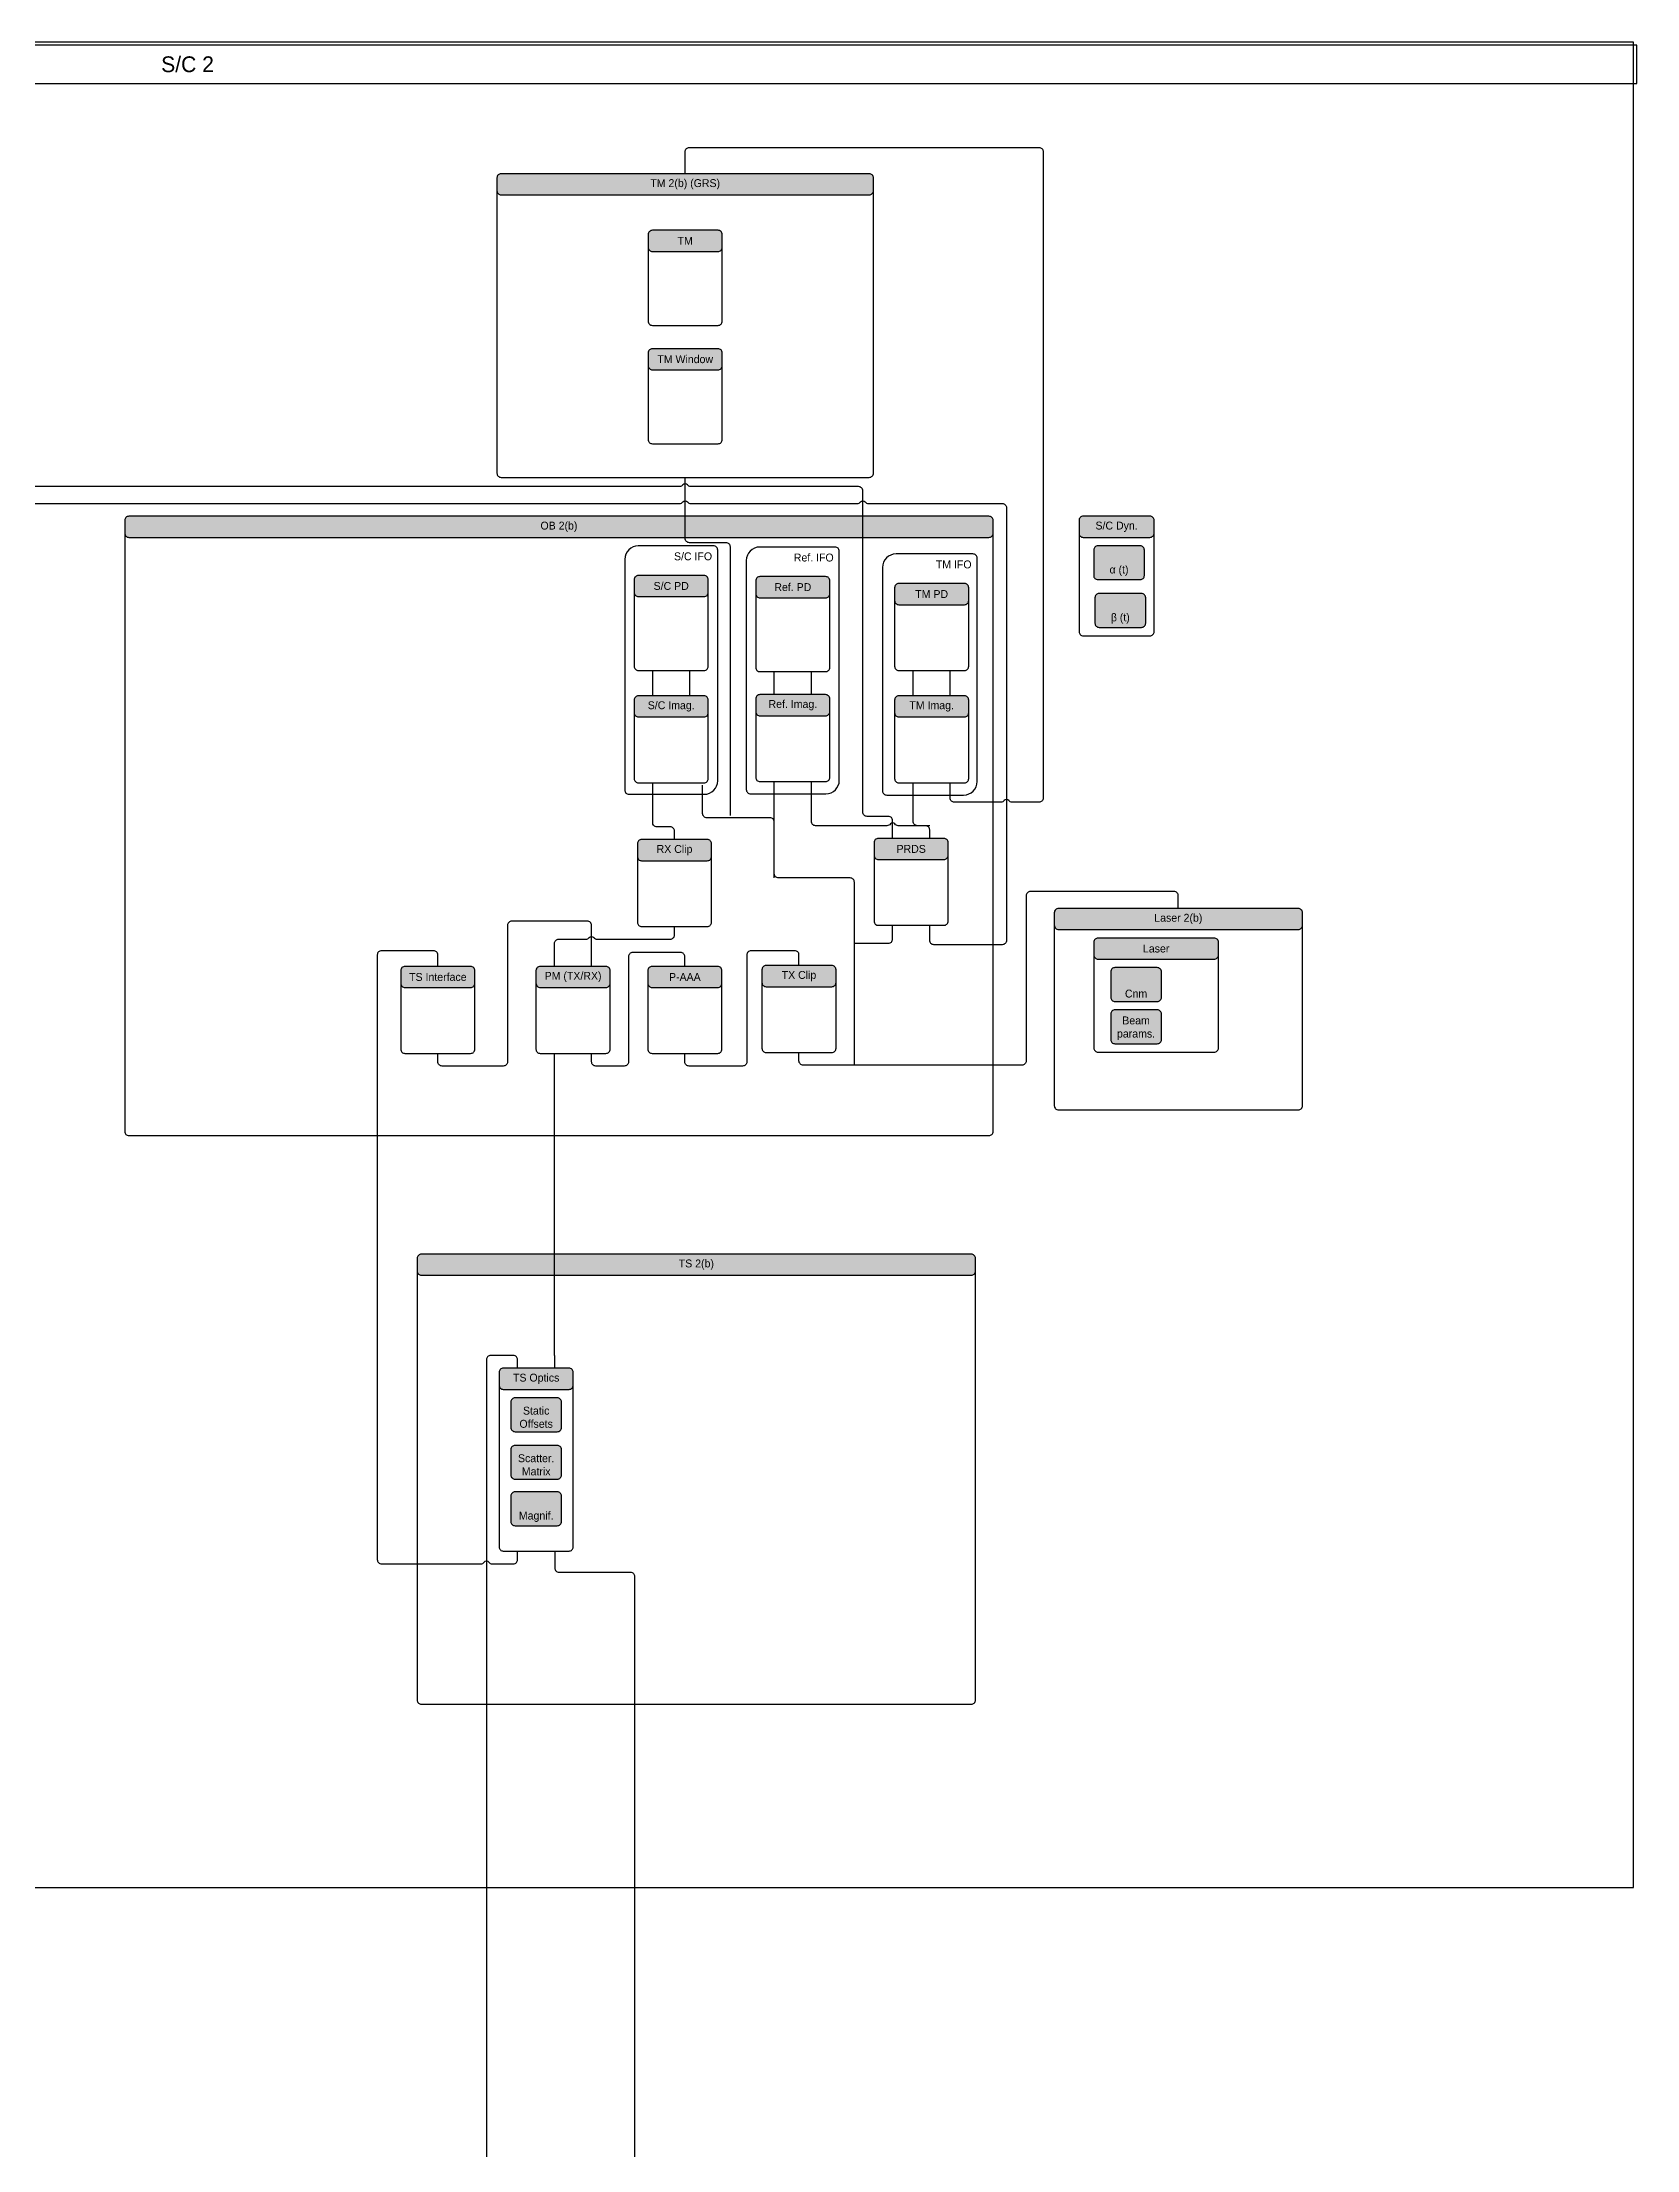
# Model space of a CAD drawing. Extents: x 0.7 to 97.6, y 0.4 to 62.8.
# Drawn here: x 73.99 to 97.58, y 31.6 to 62.76 of the extents above; entities that cross this region are included whole.
import ezdxf

# ---------------------------------------------------------------- set-up
doc = ezdxf.new("R2010")
doc.units = 0
doc.header["$MEASUREMENT"] = 0
for name, color, linetype in [('CONNECTOR', 7, 'CONTINUOUS'), ('FUNCTION_CONTAINER_GROUP', 252, 'CONTINUOUS'), ('FUNCTION_CONTAINERS', 251, 'CONTINUOUS'), ('INPUTS', 7, 'CONTINUOUS'), ('LASER', 7, 'CONTINUOUS'), ('OB', 251, 'CONTINUOUS'), ('S_C', 250, 'CONTINUOUS'), ('TM', 251, 'CONTINUOUS'), ('TS', 251, 'CONTINUOUS')]:
    doc.layers.add(name, color=color, linetype=linetype)
doc.styles.get("Standard").update_dxf_attribs({"font": 'txt.shx'})

msp = doc.modelspace()

# ---------------------------------------------------------------- hatches: boundary and pattern name
at = {"layer": 'FUNCTION_CONTAINERS'}
h = msp.add_hatch(color=253, dxfattribs=at)
h.paths.add_polyline_path([(83.017, 59.665), (83.989, 59.665, 0.414214), (84.051, 59.727), (84.051, 59.915, 0.414214), (83.989, 59.977), (83.503, 59.977), (83.017, 59.977, 0.414214), (82.955, 59.915), (82.955, 59.727, 0.414214)])
edge = h.paths.add_edge_path(flags=0)
edge = h.paths.add_edge_path(flags=0)
edge = h.paths.add_edge_path(flags=0)
h = msp.add_hatch(color=253, dxfattribs=at)
h.paths.add_polyline_path([(83.017, 57.915), (83.989, 57.915, 0.414214), (84.051, 57.977), (84.051, 58.165, 0.414214), (83.989, 58.227), (83.503, 58.227), (83.017, 58.227, 0.414214), (82.955, 58.165), (82.955, 57.977, 0.414214)])
edge = h.paths.add_edge_path(flags=0)
edge = h.paths.add_edge_path(flags=0)
edge = h.paths.add_edge_path(flags=0)
h = msp.add_hatch(color=253, dxfattribs=at)
h.paths.add_polyline_path([(89.39, 55.438), (90.375, 55.438, 0.414214), (90.438, 55.501), (90.438, 55.688, 0.414214), (90.375, 55.751), (89.883, 55.751), (89.39, 55.751, 0.414214), (89.327, 55.688), (89.327, 55.501, 0.414214)])
edge = h.paths.add_edge_path(flags=0)
edge = h.paths.add_edge_path(flags=0)
edge = h.paths.add_edge_path(flags=0)
h = msp.add_hatch(color=253, dxfattribs=at)
h.paths.add_polyline_path([(82.811, 54.563), (83.782, 54.563, 0.414214), (83.845, 54.625), (83.845, 54.813, 0.414214), (83.782, 54.875), (83.296, 54.875), (82.811, 54.875, 0.414214), (82.748, 54.813), (82.748, 54.625, 0.414214)])
edge = h.paths.add_edge_path(flags=0)
edge = h.paths.add_edge_path(flags=0)
edge = h.paths.add_edge_path(flags=0)
h = msp.add_hatch(color=253, dxfattribs=at)
h.paths.add_polyline_path([(84.609, 54.545), (85.58, 54.545, 0.414214), (85.643, 54.608), (85.643, 54.795, 0.414214), (85.58, 54.858), (85.095, 54.858), (84.609, 54.858, 0.414214), (84.546, 54.795), (84.546, 54.608, 0.414214)])
edge = h.paths.add_edge_path(flags=0)
edge = h.paths.add_edge_path(flags=0)
edge = h.paths.add_edge_path(flags=0)
h = msp.add_hatch(color=253, dxfattribs=at)
h.paths.add_polyline_path([(86.662, 54.443), (87.634, 54.443, 0.414214), (87.696, 54.506), (87.696, 54.693, 0.414214), (87.634, 54.756), (87.148, 54.756), (86.662, 54.756, 0.414214), (86.6, 54.693), (86.6, 54.506, 0.414214)])
edge = h.paths.add_edge_path(flags=0)
edge = h.paths.add_edge_path(flags=0)
edge = h.paths.add_edge_path(flags=0)
h = msp.add_hatch(color=253, dxfattribs=at)
h.paths.add_polyline_path([(82.811, 52.783), (83.782, 52.783, 0.414214), (83.845, 52.846), (83.845, 53.033, 0.414214), (83.782, 53.096), (83.296, 53.096), (82.811, 53.096, 0.414214), (82.748, 53.033), (82.748, 52.846, 0.414214)])
edge = h.paths.add_edge_path(flags=0)
edge = h.paths.add_edge_path(flags=0)
edge = h.paths.add_edge_path(flags=0)
h = msp.add_hatch(color=253, dxfattribs=at)
h.paths.add_polyline_path([(84.609, 52.801), (85.58, 52.801, 0.414214), (85.643, 52.863), (85.643, 53.051, 0.414214), (85.58, 53.113), (85.095, 53.113), (84.609, 53.113, 0.414214), (84.546, 53.051), (84.546, 52.863, 0.414214)])
edge = h.paths.add_edge_path(flags=0)
edge = h.paths.add_edge_path(flags=0)
edge = h.paths.add_edge_path(flags=0)
h = msp.add_hatch(color=253, dxfattribs=at)
h.paths.add_polyline_path([(86.662, 52.783), (87.634, 52.783, 0.414214), (87.696, 52.846), (87.696, 53.033, 0.414214), (87.634, 53.096), (87.148, 53.096), (86.662, 53.096, 0.414214), (86.6, 53.033), (86.6, 52.846, 0.414214)])
edge = h.paths.add_edge_path(flags=0)
edge = h.paths.add_edge_path(flags=0)
edge = h.paths.add_edge_path(flags=0)
h = msp.add_hatch(color=253, dxfattribs=at)
h.paths.add_polyline_path([(82.859, 50.658), (83.83, 50.658, 0.414214), (83.893, 50.721), (83.893, 50.908, 0.414214), (83.83, 50.971), (83.345, 50.971), (82.859, 50.971, 0.414214), (82.796, 50.908), (82.796, 50.721, 0.414214)])
edge = h.paths.add_edge_path(flags=0)
edge = h.paths.add_edge_path(flags=0)
edge = h.paths.add_edge_path(flags=0)
h = msp.add_hatch(color=253, dxfattribs=at)
h.paths.add_polyline_path([(86.359, 50.676), (87.33, 50.676, 0.414214), (87.393, 50.738), (87.393, 50.926, 0.414214), (87.33, 50.988), (86.845, 50.988), (86.359, 50.988, 0.414214), (86.296, 50.926), (86.296, 50.738, 0.414214)])
edge = h.paths.add_edge_path(flags=0)
edge = h.paths.add_edge_path(flags=0)
edge = h.paths.add_edge_path(flags=0)
h = msp.add_hatch(color=253, dxfattribs=at)
h.paths.add_polyline_path([(89.609, 49.203), (91.326, 49.203, 0.414214), (91.389, 49.265), (91.389, 49.453, 0.414214), (91.326, 49.515), (90.468, 49.515), (89.609, 49.515, 0.414214), (89.546, 49.453), (89.546, 49.265, 0.414214)])
edge = h.paths.add_edge_path(flags=0)
edge = h.paths.add_edge_path(flags=0)
edge = h.paths.add_edge_path(flags=0)
h = msp.add_hatch(color=253, dxfattribs=at)
h.paths.add_polyline_path([(79.359, 48.783), (80.33, 48.783, 0.414214), (80.393, 48.846), (80.393, 49.033, 0.414214), (80.33, 49.096), (79.845, 49.096), (79.359, 49.096, 0.414214), (79.296, 49.033), (79.296, 48.846, 0.414214)])
edge = h.paths.add_edge_path(flags=0)
edge = h.paths.add_edge_path(flags=0)
edge = h.paths.add_edge_path(flags=0)
h = msp.add_hatch(color=253, dxfattribs=at)
h.paths.add_polyline_path([(81.359, 48.783), (82.33, 48.783, 0.414214), (82.393, 48.846), (82.393, 49.033, 0.414214), (82.33, 49.096), (81.845, 49.096), (81.359, 49.096, 0.414214), (81.296, 49.033), (81.296, 48.846, 0.414214)])
edge = h.paths.add_edge_path(flags=0)
edge = h.paths.add_edge_path(flags=0)
edge = h.paths.add_edge_path(flags=0)
h = msp.add_hatch(color=253, dxfattribs=at)
h.paths.add_polyline_path([(83.013, 48.783), (83.984, 48.783, 0.414214), (84.046, 48.846), (84.046, 49.033, 0.414214), (83.984, 49.096), (83.498, 49.096), (83.013, 49.096, 0.414214), (82.95, 49.033), (82.95, 48.846, 0.414214)])
edge = h.paths.add_edge_path(flags=0)
edge = h.paths.add_edge_path(flags=0)
edge = h.paths.add_edge_path(flags=0)
h = msp.add_hatch(color=253, dxfattribs=at)
h.paths.add_polyline_path([(84.7, 48.796), (85.671, 48.796, 0.414214), (85.734, 48.858), (85.734, 49.046, 0.414214), (85.671, 49.108), (85.186, 49.108), (84.7, 49.108, 0.414214), (84.638, 49.046), (84.638, 48.858, 0.414214)])
edge = h.paths.add_edge_path(flags=0)
edge = h.paths.add_edge_path(flags=0)
edge = h.paths.add_edge_path(flags=0)
h = msp.add_hatch(color=253, dxfattribs=at)
h.paths.add_polyline_path([(80.813, 42.843), (81.785, 42.843, 0.414214), (81.847, 42.906), (81.847, 43.093, 0.414214), (81.785, 43.156), (81.299, 43.156), (80.813, 43.156, 0.414214), (80.751, 43.093), (80.751, 42.906, 0.414214)])
edge = h.paths.add_edge_path(flags=0)
edge = h.paths.add_edge_path(flags=0)
edge = h.paths.add_edge_path(flags=0)
at = {"layer": 'INPUTS'}
for points in [[(89.607, 54.813), (90.232, 54.813, 0.414214), (90.294, 54.876), (90.294, 55.251, 0.414214), (90.232, 55.313), (89.607, 55.313, 0.414214), (89.544, 55.251), (89.544, 54.876, 0.414214)], [(89.625, 54.108), (90.25, 54.108, 0.414214), (90.313, 54.17), (90.313, 54.545, 0.414214), (90.25, 54.608), (89.625, 54.608, 0.414214), (89.563, 54.545), (89.563, 54.17, 0.414214)], [(89.859, 48.578), (90.484, 48.578, 0.414214), (90.546, 48.64), (90.546, 49.015, 0.414214), (90.484, 49.078), (89.859, 49.078, 0.414214), (89.796, 49.015), (89.796, 48.64, 0.414214)], [(89.859, 47.953), (90.484, 47.953, 0.414214), (90.546, 48.015), (90.546, 48.39, 0.414214), (90.484, 48.453), (89.859, 48.453, 0.414214), (89.796, 48.39), (89.796, 48.015, 0.414214)], [(80.987, 42.218), (81.612, 42.218, 0.414214), (81.674, 42.281), (81.674, 42.656, 0.414214), (81.612, 42.718), (80.987, 42.718, 0.414214), (80.924, 42.656), (80.924, 42.281, 0.414214)], [(80.987, 41.515), (81.612, 41.515, 0.414214), (81.674, 41.578), (81.674, 41.953, 0.414214), (81.612, 42.015), (80.987, 42.015, 0.414214), (80.924, 41.953), (80.924, 41.578, 0.414214)], [(80.987, 40.828), (81.612, 40.828, 0.414214), (81.674, 40.89), (81.674, 41.265, 0.414214), (81.612, 41.328), (80.987, 41.328, 0.414214), (80.924, 41.265), (80.924, 40.89, 0.414214)]]:
    msp.add_hatch(color=254, dxfattribs=at).paths.add_polyline_path(points)
at = {"layer": 'LASER'}
h = msp.add_hatch(color=157, dxfattribs=at)
h.paths.add_polyline_path([(89.024, 49.64), (92.569, 49.64, 0.414214), (92.631, 49.703), (92.631, 49.89, 0.414214), (92.569, 49.953), (90.796, 49.953), (89.024, 49.953, 0.414214), (88.962, 49.89), (88.962, 49.703, 0.414214)])
edge = h.paths.add_edge_path(flags=0)
edge = h.paths.add_edge_path(flags=0)
edge = h.paths.add_edge_path(flags=0)
at = {"layer": 'OB'}
h = msp.add_hatch(color=7, dxfattribs=at)
h.paths.add_polyline_path([(75.276, 55.438), (87.995, 55.438, 0.414214), (88.058, 55.5), (88.058, 55.688, 0.414214), (87.995, 55.75), (81.636, 55.75), (75.276, 55.75, 0.414214), (75.214, 55.688), (75.214, 55.5, 0.414214)])
edge = h.paths.add_edge_path(flags=0)
edge = h.paths.add_edge_path(flags=0)
edge = h.paths.add_edge_path(flags=0)
at = {"layer": 'TM'}
h = msp.add_hatch(color=253, dxfattribs=at)
h.paths.add_polyline_path([(80.781, 60.501), (86.225, 60.501, 0.414214), (86.287, 60.563), (86.287, 60.751, 0.414214), (86.225, 60.813), (83.503, 60.813), (80.781, 60.813, 0.414214), (80.719, 60.751), (80.719, 60.563, 0.414214)])
edge = h.paths.add_edge_path(flags=0)
edge = h.paths.add_edge_path(flags=0)
edge = h.paths.add_edge_path(flags=0)
at = {"layer": 'TS'}
h = msp.add_hatch(color=253, dxfattribs=at)
h.paths.add_polyline_path([(79.602, 44.53), (87.734, 44.53, 0.414214), (87.796, 44.593), (87.796, 44.78, 0.414214), (87.734, 44.843), (83.668, 44.843), (79.602, 44.843, 0.414214), (79.54, 44.78), (79.54, 44.593, 0.414214)])
edge = h.paths.add_edge_path(flags=0)
edge = h.paths.add_edge_path(flags=0)
edge = h.paths.add_edge_path(flags=0)

# ---------------------------------------------------------------- linework, layer by layer
at = {"layer": 'CONNECTOR', "linetype": 'CONTINUOUS'}
for p, q in [((83.022, 53.096), (83.022, 53.471)), ((83.571, 53.096), (83.571, 53.471)), ((84.821, 53.113), (84.821, 53.453)), ((85.369, 53.113), (85.369, 53.453)), ((86.874, 53.096), (86.874, 53.471)), ((87.422, 53.096), (87.422, 53.471))]:
    msp.add_line(p, q, dxfattribs=at)
for points in [[(83.503, 60.813), (83.503, 61.14, -0.414214), (83.565, 61.203), (88.734, 61.203, -0.414214), (88.796, 61.14), (88.796, 51.584, -0.414214), (88.734, 51.522), (88.339, 51.522, -0.236068), (88.289, 51.547, 0.5), (88.222, 51.547, -0.236068), (88.172, 51.522), (87.485, 51.522, -0.414214), (87.422, 51.584), (87.422, 51.81)], [(86.571, 50.988), (86.571, 51.251, 0.414214), (86.508, 51.313), (86.193, 51.313, -0.414214), (86.13, 51.376), (86.13, 56.126, 0.414214), (86.068, 56.188), (83.586, 56.188, -0.236068), (83.536, 56.213, 0.5), (83.47, 56.213, -0.236068), (83.42, 56.188), (69.818, 56.188, 0.414214), (69.755, 56.126), (69.755, 51.376, -0.414214), (69.693, 51.313), (68.797, 51.313, 0.414214), (68.734, 51.251), (68.734, 49.501, -0.414214), (68.672, 49.438), (67.64, 49.438, -0.414214), (67.577, 49.501), (67.577, 49.688)], [(84.171, 51.328), (84.171, 55.297, 0.414214), (84.109, 55.359), (83.565, 55.359, -0.414214), (83.503, 55.422), (83.503, 56.325)], [(69.839, 55.938), (83.42, 55.938, 0.236068), (83.47, 55.963, -0.5), (83.536, 55.963, 0.236068), (83.586, 55.938), (86.047, 55.938, 0.236068), (86.097, 55.963, -0.5), (86.164, 55.963, 0.236068), (86.214, 55.938), (88.193, 55.938, -0.414214), (88.255, 55.876), (88.255, 49.48, -0.414214), (88.193, 49.417), (87.181, 49.417, -0.414214), (87.119, 49.48), (87.119, 49.703)], [(83.345, 50.971), (83.345, 51.096, 0.414214), (83.282, 51.158), (83.085, 51.158, -0.414214), (83.022, 51.221), (83.022, 51.81)], [(84.821, 50.403), (84.821, 51.231, 0.414214), (84.758, 51.293), (83.823, 51.293, -0.414214), (83.761, 51.356), (83.761, 51.776)], [(86.005, 47.636), (86.005, 50.341, 0.414214), (85.943, 50.403), (84.883, 50.403, -0.414214), (84.821, 50.466), (84.821, 51.828)], [(87.119, 50.988), (87.119, 51.113, 0.414214), (87.056, 51.176), (86.654, 51.176, -0.236068), (86.604, 51.201, 0.5), (86.537, 51.201, -0.236068), (86.487, 51.176), (85.431, 51.176, -0.414214), (85.369, 51.238), (85.369, 51.828)], [(87.119, 51.176), (86.936, 51.176, -0.414214), (86.874, 51.238), (86.874, 51.81)], [(90.796, 49.953), (90.796, 50.14, 0.414214), (90.734, 50.203), (88.609, 50.203, 0.414214), (88.546, 50.14), (88.546, 47.698, -0.414214), (88.484, 47.636), (85.248, 47.636, -0.414214), (85.186, 47.698), (85.186, 47.823)], [(82.119, 49.096), (82.119, 49.703, 0.414214), (82.056, 49.765), (80.937, 49.765, 0.414214), (80.875, 49.703), (80.875, 47.685, -0.414214), (80.812, 47.623), (79.907, 47.623, -0.414214), (79.845, 47.685), (79.845, 47.81)], [(81.571, 49.096), (81.571, 49.435, -0.414214), (81.633, 49.498), (82.035, 49.498, 0.236068), (82.085, 49.523, -0.5), (82.152, 49.523, 0.236068), (82.202, 49.498), (83.282, 49.498, 0.414214), (83.345, 49.56), (83.345, 49.685)], [(86.005, 49.438), (86.508, 49.438, 0.414214), (86.571, 49.501), (86.571, 49.703)], [(79.845, 49.096), (79.845, 49.265, 0.414214), (79.782, 49.328), (79.012, 49.328, 0.414214), (78.949, 49.265), (78.949, 40.328, 0.414214), (79.012, 40.265), (80.48, 40.265, 0.236068), (80.53, 40.29, -0.5), (80.597, 40.29, 0.236068), (80.647, 40.265), (80.962, 40.265, 0.414214), (81.025, 40.328), (81.025, 40.453)], [(83.498, 49.096), (83.498, 49.239, 0.414214), (83.436, 49.302), (82.726, 49.302, 0.414214), (82.664, 49.239), (82.664, 47.685, -0.414214), (82.601, 47.623), (82.181, 47.623, -0.414214), (82.119, 47.685), (82.119, 47.81)], [(85.186, 49.108), (85.186, 49.265, 0.414214), (85.123, 49.328), (84.476, 49.328, 0.414214), (84.414, 49.265), (84.414, 47.685, -0.414214), (84.351, 47.623), (83.561, 47.623, -0.414214), (83.498, 47.685), (83.498, 47.81)], [(81.573, 43.156), (81.573, 43.342, 0.414214), (81.572, 43.343, -0.414214), (81.571, 43.344), (81.571, 47.81)], [(81.025, 43.156), (81.025, 43.281, 0.414214), (80.962, 43.343), (80.626, 43.343, 0.414214), (80.563, 43.281), (80.563, 5.291, -0.414214), (80.501, 5.229), (54.636, 5.229, -0.414214), (54.573, 5.291), (54.573, 5.416)], [(81.573, 40.453), (81.573, 40.203, 0.414214), (81.636, 40.14), (82.693, 40.14, -0.414214), (82.755, 40.078), (82.755, 8.473, -0.414214), (82.693, 8.411), (80.647, 8.411, -0.236068), (80.597, 8.436, 0.5), (80.53, 8.436, -0.236068), (80.48, 8.411), (54.654, 8.411, -0.236068), (54.604, 8.436, 0.5), (54.537, 8.436, -0.236068), (54.487, 8.411), (54.087, 8.411, 0.414214), (54.025, 8.348), (54.025, 8.119)]]:
    msp.add_lwpolyline(points, format="xyb", dxfattribs=at)
at = {"layer": 'FUNCTION_CONTAINER_GROUP', "linetype": 'CONTINUOUS'}
for points in [[(82.671, 51.64), (83.784, 51.64, 0.4142), (83.984, 51.84), (83.984, 55.25, 0.414214), (83.921, 55.313), (82.809, 55.313, 0.4142), (82.609, 55.113), (82.609, 51.703, 0.414214)], [(84.47, 51.647), (85.582, 51.647, 0.4142), (85.782, 51.847), (85.782, 55.233, 0.414214), (85.72, 55.295), (84.607, 55.295, 0.4142), (84.407, 55.095), (84.407, 51.71, 0.414214)], [(86.484, 51.629), (87.621, 51.629, 0.4142), (87.821, 51.829), (87.821, 55.131, 0.414214), (87.759, 55.193), (86.621, 55.193, 0.4142), (86.421, 54.993), (86.421, 51.691, 0.414214)]]:
    msp.add_lwpolyline(points, format="xyb", close=True, dxfattribs=at)
at = {"layer": 'FUNCTION_CONTAINERS', "linetype": 'CONTINUOUS'}
for points in [[(83.017, 58.572), (83.503, 58.572), (83.989, 58.572, 0.414214), (84.051, 58.635), (84.051, 59.915, 0.414214), (83.989, 59.977), (83.503, 59.977), (83.017, 59.977, 0.414214), (82.955, 59.915), (82.955, 58.635, 0.414214)], [(83.017, 59.665), (83.989, 59.665, 0.414214), (84.051, 59.727), (84.051, 59.915, 0.414214), (83.989, 59.977), (83.503, 59.977), (83.017, 59.977, 0.414214), (82.955, 59.915), (82.955, 59.727, 0.414214)], [(83.017, 56.822), (83.503, 56.822), (83.989, 56.822, 0.414214), (84.051, 56.885), (84.051, 58.165, 0.414214), (83.989, 58.227), (83.503, 58.227), (83.017, 58.227, 0.414214), (82.955, 58.165), (82.955, 56.885, 0.414214)], [(83.017, 57.915), (83.989, 57.915, 0.414214), (84.051, 57.977), (84.051, 58.165, 0.414214), (83.989, 58.227), (83.503, 58.227), (83.017, 58.227, 0.414214), (82.955, 58.165), (82.955, 57.977, 0.414214)], [(89.39, 53.983), (89.883, 53.983), (90.375, 53.983, 0.414214), (90.438, 54.045), (90.438, 55.688, 0.414214), (90.375, 55.751), (89.883, 55.751), (89.39, 55.751, 0.414214), (89.327, 55.688), (89.327, 54.045, 0.414214)], [(89.39, 55.438), (90.375, 55.438, 0.414214), (90.438, 55.501), (90.438, 55.688, 0.414214), (90.375, 55.751), (89.883, 55.751), (89.39, 55.751, 0.414214), (89.327, 55.688), (89.327, 55.501, 0.414214)], [(82.811, 53.471), (83.296, 53.471), (83.782, 53.471, 0.414214), (83.845, 53.533), (83.845, 54.813, 0.414214), (83.782, 54.875), (83.296, 54.875), (82.811, 54.875, 0.414214), (82.748, 54.813), (82.748, 53.533, 0.414214)], [(82.811, 54.563), (83.782, 54.563, 0.414214), (83.845, 54.625), (83.845, 54.813, 0.414214), (83.782, 54.875), (83.296, 54.875), (82.811, 54.875, 0.414214), (82.748, 54.813), (82.748, 54.625, 0.414214)], [(84.609, 53.453), (85.095, 53.453), (85.58, 53.453, 0.414214), (85.643, 53.515), (85.643, 54.795, 0.414214), (85.58, 54.858), (85.095, 54.858), (84.609, 54.858, 0.414214), (84.546, 54.795), (84.546, 53.515, 0.414214)], [(84.609, 54.545), (85.58, 54.545, 0.414214), (85.643, 54.608), (85.643, 54.795, 0.414214), (85.58, 54.858), (85.095, 54.858), (84.609, 54.858, 0.414214), (84.546, 54.795), (84.546, 54.608, 0.414214)], [(86.662, 53.471), (87.148, 53.471), (87.634, 53.471, 0.414214), (87.696, 53.533), (87.696, 54.693, 0.414214), (87.634, 54.756), (87.148, 54.756), (86.662, 54.756, 0.414214), (86.6, 54.693), (86.6, 53.533, 0.414214)], [(86.662, 54.443), (87.634, 54.443, 0.414214), (87.696, 54.506), (87.696, 54.693, 0.414214), (87.634, 54.756), (87.148, 54.756), (86.662, 54.756, 0.414214), (86.6, 54.693), (86.6, 54.506, 0.414214)], [(82.811, 51.81), (83.296, 51.81), (83.782, 51.81, 0.414214), (83.845, 51.873), (83.845, 53.033, 0.414214), (83.782, 53.096), (83.296, 53.096), (82.811, 53.096, 0.414214), (82.748, 53.033), (82.748, 51.873, 0.414214)], [(82.811, 52.783), (83.782, 52.783, 0.414214), (83.845, 52.846), (83.845, 53.033, 0.414214), (83.782, 53.096), (83.296, 53.096), (82.811, 53.096, 0.414214), (82.748, 53.033), (82.748, 52.846, 0.414214)], [(84.609, 51.828), (85.095, 51.828), (85.58, 51.828, 0.414214), (85.643, 51.89), (85.643, 53.051, 0.414214), (85.58, 53.113), (85.095, 53.113), (84.609, 53.113, 0.414214), (84.546, 53.051), (84.546, 51.89, 0.414214)], [(84.609, 52.801), (85.58, 52.801, 0.414214), (85.643, 52.863), (85.643, 53.051, 0.414214), (85.58, 53.113), (85.095, 53.113), (84.609, 53.113, 0.414214), (84.546, 53.051), (84.546, 52.863, 0.414214)], [(86.662, 51.81), (87.148, 51.81), (87.634, 51.81, 0.414214), (87.696, 51.873), (87.696, 53.033, 0.414214), (87.634, 53.096), (87.148, 53.096), (86.662, 53.096, 0.414214), (86.6, 53.033), (86.6, 51.873, 0.414214)], [(86.662, 52.783), (87.634, 52.783, 0.414214), (87.696, 52.846), (87.696, 53.033, 0.414214), (87.634, 53.096), (87.148, 53.096), (86.662, 53.096, 0.414214), (86.6, 53.033), (86.6, 52.846, 0.414214)], [(82.859, 49.685), (83.345, 49.685), (83.83, 49.685, 0.414214), (83.893, 49.748), (83.893, 50.908, 0.414214), (83.83, 50.971), (83.345, 50.971), (82.859, 50.971, 0.414214), (82.796, 50.908), (82.796, 49.748, 0.414214)], [(82.859, 50.658), (83.83, 50.658, 0.414214), (83.893, 50.721), (83.893, 50.908, 0.414214), (83.83, 50.971), (83.345, 50.971), (82.859, 50.971, 0.414214), (82.796, 50.908), (82.796, 50.721, 0.414214)], [(86.359, 49.703), (86.845, 49.703), (87.33, 49.703, 0.414214), (87.393, 49.765), (87.393, 50.926, 0.414214), (87.33, 50.988), (86.845, 50.988), (86.359, 50.988, 0.414214), (86.296, 50.926), (86.296, 49.765, 0.414214)], [(86.359, 50.676), (87.33, 50.676, 0.414214), (87.393, 50.738), (87.393, 50.926, 0.414214), (87.33, 50.988), (86.845, 50.988), (86.359, 50.988, 0.414214), (86.296, 50.926), (86.296, 50.738, 0.414214)], [(89.609, 47.828), (90.468, 47.828), (91.326, 47.828, 0.414214), (91.389, 47.89), (91.389, 49.453, 0.414214), (91.326, 49.515), (90.468, 49.515), (89.609, 49.515, 0.414214), (89.546, 49.453), (89.546, 47.89, 0.414214)], [(89.609, 49.203), (91.326, 49.203, 0.414214), (91.389, 49.265), (91.389, 49.453, 0.414214), (91.326, 49.515), (90.468, 49.515), (89.609, 49.515, 0.414214), (89.546, 49.453), (89.546, 49.265, 0.414214)], [(79.359, 47.81), (79.845, 47.81), (80.33, 47.81, 0.414214), (80.393, 47.873), (80.393, 49.033, 0.414214), (80.33, 49.096), (79.845, 49.096), (79.359, 49.096, 0.414214), (79.296, 49.033), (79.296, 47.873, 0.414214)], [(79.359, 48.783), (80.33, 48.783, 0.414214), (80.393, 48.846), (80.393, 49.033, 0.414214), (80.33, 49.096), (79.845, 49.096), (79.359, 49.096, 0.414214), (79.296, 49.033), (79.296, 48.846, 0.414214)], [(81.359, 47.81), (81.845, 47.81), (82.33, 47.81, 0.414214), (82.393, 47.873), (82.393, 49.033, 0.414214), (82.33, 49.096), (81.845, 49.096), (81.359, 49.096, 0.414214), (81.296, 49.033), (81.296, 47.873, 0.414214)], [(81.359, 48.783), (82.33, 48.783, 0.414214), (82.393, 48.846), (82.393, 49.033, 0.414214), (82.33, 49.096), (81.845, 49.096), (81.359, 49.096, 0.414214), (81.296, 49.033), (81.296, 48.846, 0.414214)], [(83.013, 47.81), (83.498, 47.81), (83.984, 47.81, 0.414214), (84.046, 47.873), (84.046, 49.033, 0.414214), (83.984, 49.096), (83.498, 49.096), (83.013, 49.096, 0.414214), (82.95, 49.033), (82.95, 47.873, 0.414214)], [(83.013, 48.783), (83.984, 48.783, 0.414214), (84.046, 48.846), (84.046, 49.033, 0.414214), (83.984, 49.096), (83.498, 49.096), (83.013, 49.096, 0.414214), (82.95, 49.033), (82.95, 48.846, 0.414214)], [(84.7, 47.823), (85.186, 47.823), (85.671, 47.823, 0.414214), (85.734, 47.886), (85.734, 49.046, 0.414214), (85.671, 49.108), (85.186, 49.108), (84.7, 49.108, 0.414214), (84.638, 49.046), (84.638, 47.886, 0.414214)], [(84.7, 48.796), (85.671, 48.796, 0.414214), (85.734, 48.858), (85.734, 49.046, 0.414214), (85.671, 49.108), (85.186, 49.108), (84.7, 49.108, 0.414214), (84.638, 49.046), (84.638, 48.858, 0.414214)], [(80.813, 40.453), (81.299, 40.453), (81.785, 40.453, 0.414214), (81.847, 40.515), (81.847, 43.093, 0.414214), (81.785, 43.156), (81.299, 43.156), (80.813, 43.156, 0.414214), (80.751, 43.093), (80.751, 40.515, 0.414214)], [(80.813, 42.843), (81.785, 42.843, 0.414214), (81.847, 42.906), (81.847, 43.093, 0.414214), (81.785, 43.156), (81.299, 43.156), (80.813, 43.156, 0.414214), (80.751, 43.093), (80.751, 42.906, 0.414214)]]:
    msp.add_lwpolyline(points, format="xyb", close=True, dxfattribs=at)
at = {"layer": 'INPUTS', "linetype": 'CONTINUOUS'}
for points in [[(89.607, 54.813), (90.232, 54.813, 0.414214), (90.294, 54.876), (90.294, 55.251, 0.414214), (90.232, 55.313), (89.607, 55.313, 0.414214), (89.544, 55.251), (89.544, 54.876, 0.414214)], [(89.625, 54.108), (90.25, 54.108, 0.414214), (90.313, 54.17), (90.313, 54.545, 0.414214), (90.25, 54.608), (89.625, 54.608, 0.414214), (89.563, 54.545), (89.563, 54.17, 0.414214)], [(89.859, 48.578), (90.484, 48.578, 0.414214), (90.546, 48.64), (90.546, 49.015, 0.414214), (90.484, 49.078), (89.859, 49.078, 0.414214), (89.796, 49.015), (89.796, 48.64, 0.414214)], [(89.859, 47.953), (90.484, 47.953, 0.414214), (90.546, 48.015), (90.546, 48.39, 0.414214), (90.484, 48.453), (89.859, 48.453, 0.414214), (89.796, 48.39), (89.796, 48.015, 0.414214)], [(80.987, 42.218), (81.612, 42.218, 0.414214), (81.674, 42.281), (81.674, 42.656, 0.414214), (81.612, 42.718), (80.987, 42.718, 0.414214), (80.924, 42.656), (80.924, 42.281, 0.414214)], [(80.987, 41.515), (81.612, 41.515, 0.414214), (81.674, 41.578), (81.674, 41.953, 0.414214), (81.612, 42.015), (80.987, 42.015, 0.414214), (80.924, 41.953), (80.924, 41.578, 0.414214)], [(80.987, 40.828), (81.612, 40.828, 0.414214), (81.674, 40.89), (81.674, 41.265, 0.414214), (81.612, 41.328), (80.987, 41.328, 0.414214), (80.924, 41.265), (80.924, 40.89, 0.414214)]]:
    msp.add_lwpolyline(points, format="xyb", close=True, dxfattribs=at)
at = {"layer": 'LASER', "linetype": 'CONTINUOUS'}
for points in [[(89.024, 46.974), (90.796, 46.974), (92.569, 46.974, 0.414214), (92.631, 47.037), (92.631, 49.89, 0.414214), (92.569, 49.953), (90.796, 49.953), (89.024, 49.953, 0.414214), (88.962, 49.89), (88.962, 47.037, 0.414214)], [(89.024, 49.64), (92.569, 49.64, 0.414214), (92.631, 49.703), (92.631, 49.89, 0.414214), (92.569, 49.953), (90.796, 49.953), (89.024, 49.953, 0.414214), (88.962, 49.89), (88.962, 49.703, 0.414214)]]:
    msp.add_lwpolyline(points, format="xyb", close=True, dxfattribs=at)
at = {"layer": 'OB', "linetype": 'CONTINUOUS'}
for points in [[(75.276, 46.594), (81.636, 46.594), (87.995, 46.594, 0.414214), (88.058, 46.657), (88.058, 55.688, 0.414214), (87.995, 55.75), (81.636, 55.75), (75.276, 55.75, 0.414214), (75.214, 55.688), (75.214, 46.657, 0.414214)], [(75.276, 55.438), (87.995, 55.438, 0.414214), (88.058, 55.5), (88.058, 55.688, 0.414214), (87.995, 55.75), (81.636, 55.75), (75.276, 55.75, 0.414214), (75.214, 55.688), (75.214, 55.5, 0.414214)]]:
    msp.add_lwpolyline(points, format="xyb", close=True, dxfattribs=at)
at = {"layer": 'S_C', "linetype": 'CONTINUOUS'}
for points in [[(54.708, 62.149), (76.143, 62.149), (97.577, 62.149), (97.577, 62.712), (76.143, 62.712), (54.708, 62.712)], [(54.755, 35.482), (76.143, 35.482), (97.53, 35.482), (97.53, 62.758), (76.143, 62.758), (54.755, 62.758)]]:
    msp.add_lwpolyline(points, close=True, dxfattribs=at)
at = {"layer": 'TM', "linetype": 'CONTINUOUS'}
for points in [[(80.781, 56.325), (83.503, 56.325), (86.225, 56.325, 0.414214), (86.287, 56.387), (86.287, 60.751, 0.414214), (86.225, 60.813), (83.503, 60.813), (80.781, 60.813, 0.414214), (80.719, 60.751), (80.719, 56.387, 0.414214)], [(80.781, 60.501), (86.225, 60.501, 0.414214), (86.287, 60.563), (86.287, 60.751, 0.414214), (86.225, 60.813), (83.503, 60.813), (80.781, 60.813, 0.414214), (80.719, 60.751), (80.719, 60.563, 0.414214)]]:
    msp.add_lwpolyline(points, format="xyb", close=True, dxfattribs=at)
at = {"layer": 'TS', "linetype": 'CONTINUOUS'}
for points in [[(79.602, 38.188), (83.668, 38.188), (87.734, 38.188, 0.414214), (87.796, 38.251), (87.796, 44.78, 0.414214), (87.734, 44.843), (83.668, 44.843), (79.602, 44.843, 0.414214), (79.54, 44.78), (79.54, 38.251, 0.414214)], [(79.602, 44.53), (87.734, 44.53, 0.414214), (87.796, 44.593), (87.796, 44.78, 0.414214), (87.734, 44.843), (83.668, 44.843), (79.602, 44.843, 0.414214), (79.54, 44.78), (79.54, 44.593, 0.414214)]]:
    msp.add_lwpolyline(points, format="xyb", close=True, dxfattribs=at)

# ---------------------------------------------------------------- texts
at = {"layer": 'FUNCTION_CONTAINER_GROUP', "char_height": 0.1167, "attachment_point": 6}
for s, insert, width in [('\\C7;\\fFranklin Gothic Book|b0|i0|;\\H0.11670010909438;S/C IFO', (83.901, 55.157), 1.375), ('\\C7;\\fFranklin Gothic Book|b0|i0|;\\H0.11670010909438;Ref. IFO', (85.699, 55.139), 1.375), ('\\C7;\\fFranklin Gothic Book|b0|i0|;\\H0.11670010909438;TM IFO', (87.738, 55.037), 1.39966)]:
    msp.add_mtext(s, dxfattribs=dict(at, insert=insert, width=width))
at = {"layer": 'FUNCTION_CONTAINERS', "char_height": 0.1167, "attachment_point": 5}
for s, insert, width in [('\\C7;\\fFranklin Gothic Book|b0|i0|;\\H0.11670010909438;TM', (83.503, 59.821), 1.09633), ('\\C7;\\fFranklin Gothic Book|b0|i0|;\\H0.11670010909438;TM Window', (83.503, 58.071), 1.09633), ('\\C7;\\fFranklin Gothic Book|b0|i0|;\\H0.11670010909438;S/C Dyn.', (89.883, 55.595), 1.11067), ('\\C7;\\fFranklin Gothic Book|b0|i0|;\\H0.11670010909438;S/C PD ', (83.296, 54.719), 1.09633), ('\\C7;\\fFranklin Gothic Book|b0|i0|;\\H0.11670010909438;Ref. PD', (85.095, 54.702), 1.09633), ('\\C7;\\fFranklin Gothic Book|b0|i0|;\\H0.11670010909438;TM PD', (87.148, 54.6), 1.09633), ('\\C7;\\fFranklin Gothic Book|b0|i0|;\\H0.11670010909438;S/C Imag.', (83.296, 52.939), 1.09633), ('\\C7;\\fFranklin Gothic Book|b0|i0|;\\H0.11670010909438;Ref. Imag. ', (85.095, 52.957), 1.09633), ('\\C7;\\fFranklin Gothic Book|b0|i0|;\\H0.11670010909438;TM Imag. ', (87.148, 52.939), 1.09633), ('\\C7;\\fFranklin Gothic Book|b0|i0|;\\H0.11670010909438;RX Clip', (83.345, 50.814), 1.09633), ('\\C7;\\fFranklin Gothic Book|b0|i0|;\\H0.11670010909438;PRDS', (86.845, 50.832), 1.09633), ('\\C7;\\fFranklin Gothic Book|b0|i0|;\\H0.11670010909438;Laser', (90.468, 49.359), 1.8422), ('\\C7;\\fFranklin Gothic Book|b0|i0|;\\H0.11670010909438;TS Interface', (79.845, 48.939), 1.09633), ('\\C7;\\fFranklin Gothic Book|b0|i0|;\\H0.11670010909438;PM (TX/RX)', (81.845, 48.939), 1.09633), ('\\C7;\\fFranklin Gothic Book|b0|i0|;\\H0.11670010909438;P-AAA', (83.498, 48.939), 1.09633), ('\\C7;\\fFranklin Gothic Book|b0|i0|;\\H0.11670010909438;TX Clip', (85.186, 48.952), 1.09633), ('\\C7;\\fFranklin Gothic Book|b0|i0|;\\H0.11670010909438;TS Optics', (81.299, 42.999), 1.09633)]:
    msp.add_mtext(s, dxfattribs=dict(at, insert=insert, width=width))
at = {"layer": 'INPUTS', "width": 0.75, "attachment_point": 8}
for s, insert, char_height in [('\\C89;\\fSymbol|b0|i0|;\\H0.11556077748537;a\\fFranklin Gothic Book|b0|i0|;\\H0.11670010909438; (t)', (89.919, 54.869), 0.11556), ('\\C89;\\fSymbol|b0|i0|;\\H0.11556077748537;b\\fFranklin Gothic Book|b0|i0|;\\H0.11670010909438; (t)', (89.938, 54.163), 0.11556), ('\\C89;\\fFranklin Gothic Book|b0|i0|;\\H0.11670010909438;Cnm', (90.171, 48.634), 0.1167), ('\\C89;\\fFranklin Gothic Book|b0|i0|;\\H0.11670010909438;Beam \\Pparams.', (90.171, 48.009), 0.1167), ('\\C89;\\fFranklin Gothic Book|b0|i0|;\\H0.11670010909438;Static \\POffsets', (81.299, 42.274), 0.1167), ('\\C89;\\fFranklin Gothic Book|b0|i0|;\\H0.11670010909438;Scatter.\\PMatrix', (81.299, 41.571), 0.1167), ('\\C89;\\fFranklin Gothic Book|b0|i0|;\\H0.11670010909438;Magnif.', (81.299, 40.884), 0.1167)]:
    msp.add_mtext(s, dxfattribs=dict(at, insert=insert, char_height=char_height))
at = {"layer": 'LASER', "insert": (90.796, 49.797), "char_height": 0.1167, "width": 3.66972, "attachment_point": 5}
msp.add_mtext('\\C7;\\fFranklin Gothic Book|b0|i0|;\\H0.11670010909438;Laser 2(b)', dxfattribs=at)
at = {"layer": 'OB', "insert": (81.636, 55.594), "char_height": 0.1167, "width": 12.84404, "attachment_point": 5}
msp.add_mtext('\\C89;\\fFranklin Gothic Book|b0|i0|;\\H0.11670010909438;OB 2(b)', dxfattribs=at)
at = {"layer": 'S_C', "insert": (76.143, 62.43), "char_height": 0.2334, "width": 42.86898, "attachment_point": 5}
msp.add_mtext('\\C7;\\fFranklin Gothic Book|b0|i0|;\\H0.23339754715562;S/C 2', dxfattribs=at)
at = {"layer": 'TM', "insert": (83.503, 60.657), "char_height": 0.1167, "width": 5.56881, "attachment_point": 5}
msp.add_mtext('\\C7;\\fFranklin Gothic Book|b0|i0|;\\H0.11670010909438;TM 2(b) (GRS)', dxfattribs=at)
at = {"layer": 'TS', "insert": (83.668, 44.687), "char_height": 0.1167, "width": 8.25688, "attachment_point": 5}
msp.add_mtext('\\C7;\\fFranklin Gothic Book|b0|i0|;\\H0.11670010909438;TS 2(b)', dxfattribs=at)

doc.saveas('drawing.dxf')
